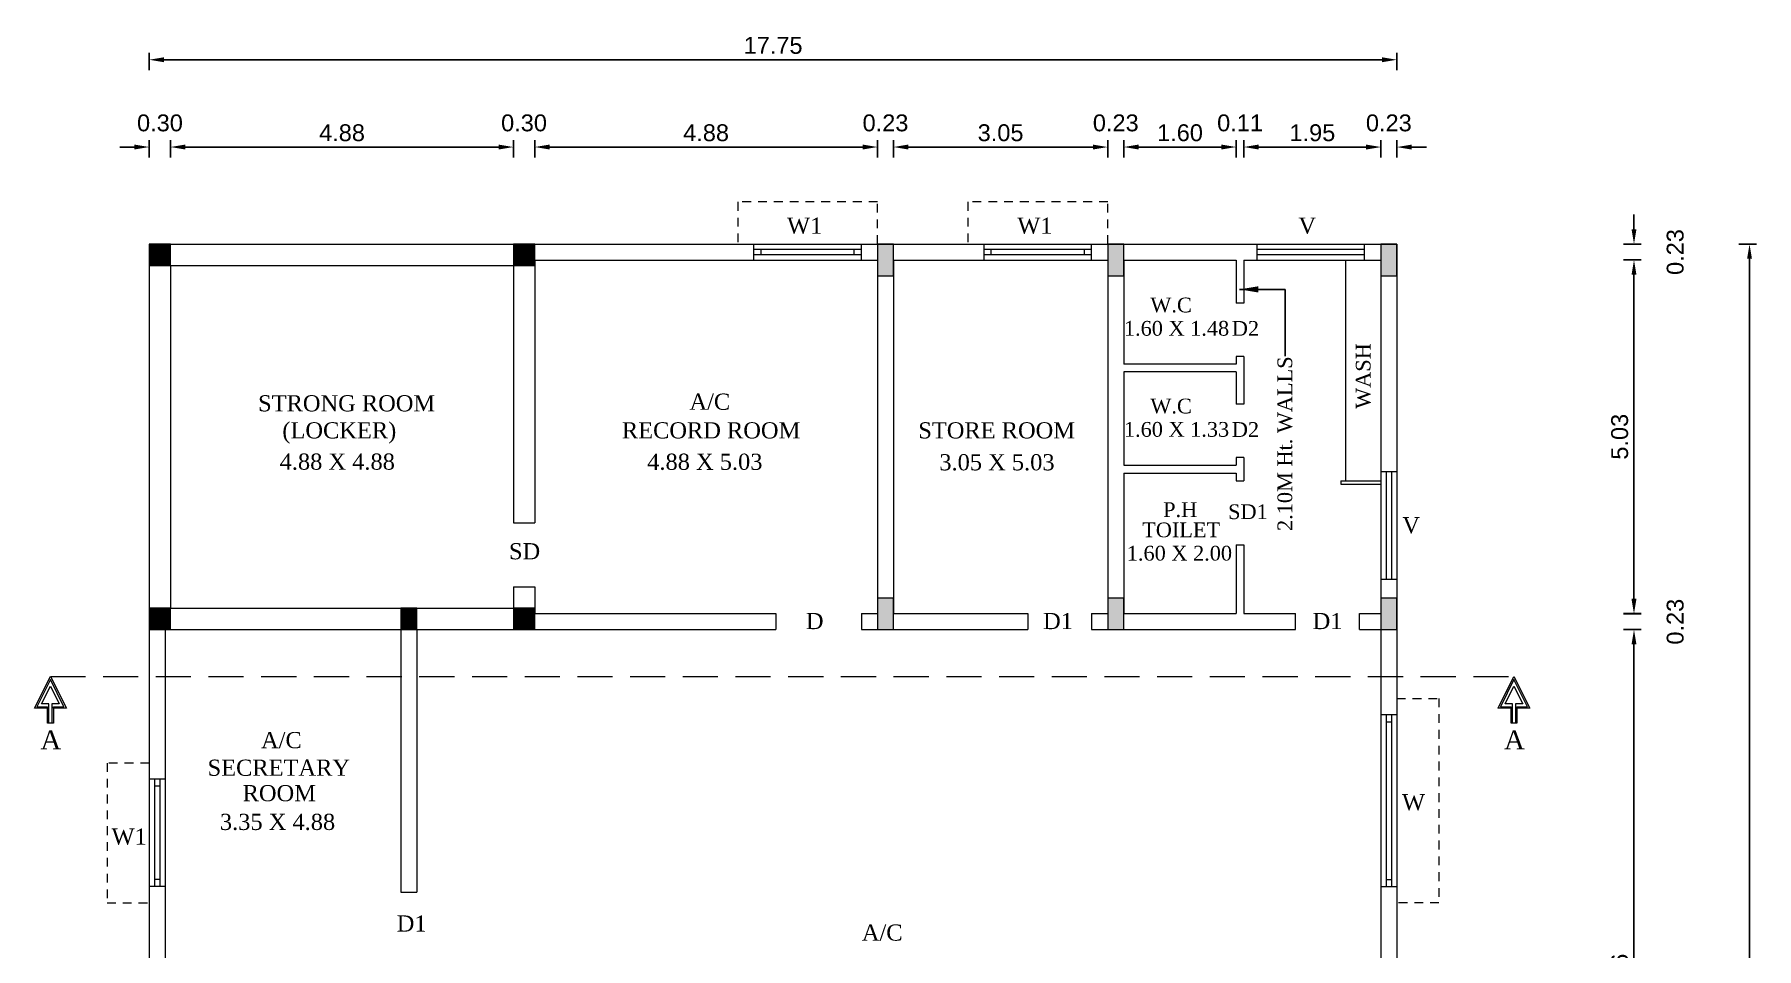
# Model space of a CAD drawing. Header units: metres. Extents: x -296 to -169, y -1394 to -1313.
# Drawn here: x -219.8 to -195.29, y -1349.7 to -1336.69 of the extents above; entities that cross this region are included whole.
import ezdxf

# ---------------------------------------------------------------- set-up
doc = ezdxf.new("R2010")
doc.units = ezdxf.units.M
doc.header["$MEASUREMENT"] = 0
doc.header["$PDMODE"] = 2
doc.linetypes.add('DASHED', pattern=[0.75, 0.5, -0.25])
doc.linetypes.add('HIDDEN2', pattern=[0.1875, 0.125, -0.0625])
doc.styles.add('Arial', font='times.ttf', dxfattribs={"height": 9})
doc.styles.add('Arial-Bold', font='times.ttf')
doc.styles.add('CORPORATION', font='arial.ttf')
doc.styles.add('STYLE1', font='tahoma.ttf', dxfattribs={"height": 0.23})
doc.dimstyles.new('BLG DIM-1', dxfattribs={"dimtxt": 0.23, "dimasz": 0.23, "dimexe": 0.1, "dimexo": 0.15, "dimgap": 0.08, "dimtad": 1, "dimzin": 0, "dimdsep": 46, "dimtxsty": 'Arial', "dimcen": 0.09, "dimclrd": 8, "dimclre": 8, "dimclrt": 7, "dimadec": 0, "dimazin": 0, "dimtfac": 1, "dimtofl": 0, "dimtmove": 2, "dimatfit": 3, "dimfxl": 0, "dimtolj": 1, "dimtzin": 0, "dimarcsym": 0})
doc.dimstyles.new('STY', dxfattribs={"dimscale": 0.9, "dimtxt": 0.23, "dimasz": 0.18, "dimexe": 0.15, "dimexo": 0.6, "dimgap": 0.1, "dimtad": 1, "dimtih": 1, "dimtoh": 1, "dimzin": 0, "dimdsep": 46, "dimtxsty": 'STYLE1', "dimblk": 'CLOSEDBLANK', "dimcen": 0.09375, "dimdle": 0.1, "dimse1": 1, "dimse2": 1, "dimadec": 0, "dimazin": 0, "dimtfac": 1, "dimtmove": 2, "dimatfit": 2, "dimfxl": 0, "dimtolj": 1, "dimtzin": 0, "dimarcsym": 0})

# ---------------------------------------------------------------- blocks, each defined once
blk = doc.blocks.new('*D28')
at = {"color": 7, "lineweight": -2}
for p, q in [((-218.379, -1338.297), (-218.589, -1338.297)), ((-218.169, -1338.447), (-218.169, -1338.197)), ((-217.864, -1338.447), (-217.864, -1338.197)), ((-217.654, -1338.297), (-217.444, -1338.297))]:
    blk.add_line(p, q, dxfattribs=at)
at = {"color": 7, "lineweight": -3}
for points in [[(-218.379, -1338.262), (-218.379, -1338.332), (-218.169, -1338.297)], [(-217.654, -1338.262), (-217.654, -1338.332), (-217.864, -1338.297)]]:
    blk.add_solid(points, dxfattribs=at)
at = {"layer": 'Defpoints', "color": 0, "lineweight": -3}
for p in [(-218.169, -1338.297), (-218.169, -1339.983), (-217.864, -1339.983)]:
    blk.add_point(p, dxfattribs=at)
at = {"color": 7, "lineweight": 18, "insert": (-218.016, -1337.955), "char_height": 0.24, "attachment_point": 5, "style": 'CORPORATION'}
blk.add_mtext('\\A1;0.30', dxfattribs=at)
blk = doc.blocks.new('*D29')
at = {"color": 7, "lineweight": -2}
for p, q in [((-217.864, -1338.447), (-217.864, -1338.197)), ((-217.654, -1338.297), (-213.197, -1338.297)), ((-212.987, -1338.447), (-212.987, -1338.197))]:
    blk.add_line(p, q, dxfattribs=at)
at = {"color": 7, "lineweight": -3}
for points in [[(-217.654, -1338.262), (-217.654, -1338.332), (-217.864, -1338.297)], [(-213.197, -1338.262), (-213.197, -1338.332), (-212.987, -1338.297)]]:
    blk.add_solid(points, dxfattribs=at)
at = {"layer": 'Defpoints', "color": 0, "lineweight": -3}
for p in [(-212.987, -1338.297), (-217.864, -1339.983), (-212.987, -1339.983)]:
    blk.add_point(p, dxfattribs=at)
at = {"color": 7, "lineweight": 18, "insert": (-215.425, -1338.095), "char_height": 0.24, "attachment_point": 5, "style": 'CORPORATION'}
blk.add_mtext('\\A1;4.88', dxfattribs=at)
blk = doc.blocks.new('*D30')
at = {"color": 7, "lineweight": -2}
for p, q in [((-213.197, -1338.297), (-213.407, -1338.297)), ((-212.987, -1338.447), (-212.987, -1338.197)), ((-212.682, -1338.447), (-212.682, -1338.197)), ((-212.472, -1338.297), (-212.262, -1338.297))]:
    blk.add_line(p, q, dxfattribs=at)
at = {"color": 7, "lineweight": -3}
for points in [[(-213.197, -1338.262), (-213.197, -1338.332), (-212.987, -1338.297)], [(-212.472, -1338.262), (-212.472, -1338.332), (-212.682, -1338.297)]]:
    blk.add_solid(points, dxfattribs=at)
at = {"layer": 'Defpoints', "color": 0, "lineweight": -3}
for p in [(-212.682, -1338.297), (-212.987, -1339.983), (-212.682, -1339.983)]:
    blk.add_point(p, dxfattribs=at)
at = {"color": 7, "lineweight": 18, "insert": (-212.835, -1337.955), "char_height": 0.24, "attachment_point": 5, "style": 'CORPORATION'}
blk.add_mtext('\\A1;0.30', dxfattribs=at)
blk = doc.blocks.new('*D31')
at = {"color": 7, "lineweight": -2}
for p, q in [((-212.682, -1338.447), (-212.682, -1338.197)), ((-212.472, -1338.297), (-208.015, -1338.297)), ((-207.805, -1338.447), (-207.805, -1338.197))]:
    blk.add_line(p, q, dxfattribs=at)
at = {"color": 7, "lineweight": -3}
for points in [[(-212.472, -1338.262), (-212.472, -1338.332), (-212.682, -1338.297)], [(-208.015, -1338.262), (-208.015, -1338.332), (-207.805, -1338.297)]]:
    blk.add_solid(points, dxfattribs=at)
at = {"layer": 'Defpoints', "color": 0, "lineweight": -3}
for p in [(-207.805, -1338.297), (-212.682, -1339.983), (-207.805, -1340.128)]:
    blk.add_point(p, dxfattribs=at)
at = {"color": 7, "lineweight": 18, "insert": (-210.244, -1338.095), "char_height": 0.24, "attachment_point": 5, "style": 'CORPORATION'}
blk.add_mtext('\\A1;4.88', dxfattribs=at)
blk = doc.blocks.new('*D32')
at = {"color": 7, "lineweight": -2}
for p, q in [((-208.015, -1338.297), (-208.225, -1338.297)), ((-207.805, -1338.447), (-207.805, -1338.197)), ((-207.577, -1338.447), (-207.577, -1338.197)), ((-207.367, -1338.297), (-207.157, -1338.297))]:
    blk.add_line(p, q, dxfattribs=at)
at = {"color": 7, "lineweight": -3}
for points in [[(-208.015, -1338.262), (-208.015, -1338.332), (-207.805, -1338.297)], [(-207.367, -1338.262), (-207.367, -1338.332), (-207.577, -1338.297)]]:
    blk.add_solid(points, dxfattribs=at)
at = {"layer": 'Defpoints', "color": 0, "lineweight": -3}
for p in [(-207.577, -1338.297), (-207.805, -1340.128), (-207.577, -1340.128)]:
    blk.add_point(p, dxfattribs=at)
at = {"color": 7, "lineweight": 18, "insert": (-207.691, -1337.955), "char_height": 0.24, "attachment_point": 5, "style": 'CORPORATION'}
blk.add_mtext('\\A1;0.23', dxfattribs=at)
blk = doc.blocks.new('*D33')
at = {"color": 7, "lineweight": -2}
for p, q in [((-207.577, -1338.447), (-207.577, -1338.197)), ((-207.367, -1338.297), (-204.739, -1338.297)), ((-204.529, -1338.447), (-204.529, -1338.197))]:
    blk.add_line(p, q, dxfattribs=at)
at = {"color": 7, "lineweight": -3}
for points in [[(-207.367, -1338.262), (-207.367, -1338.332), (-207.577, -1338.297)], [(-204.739, -1338.262), (-204.739, -1338.332), (-204.529, -1338.297)]]:
    blk.add_solid(points, dxfattribs=at)
at = {"layer": 'Defpoints', "color": 0, "lineweight": -3}
for p in [(-204.529, -1338.297), (-207.577, -1340.128), (-204.529, -1340.128)]:
    blk.add_point(p, dxfattribs=at)
at = {"color": 7, "lineweight": 18, "insert": (-206.053, -1338.095), "char_height": 0.24, "attachment_point": 5, "style": 'CORPORATION'}
blk.add_mtext('\\A1;3.05', dxfattribs=at)
blk = doc.blocks.new('*D34')
at = {"color": 7, "lineweight": -2}
for p, q in [((-204.739, -1338.297), (-204.949, -1338.297)), ((-204.529, -1338.447), (-204.529, -1338.197)), ((-204.3, -1338.447), (-204.3, -1338.197)), ((-204.09, -1338.297), (-203.88, -1338.297))]:
    blk.add_line(p, q, dxfattribs=at)
at = {"color": 7, "lineweight": -3}
for points in [[(-204.739, -1338.262), (-204.739, -1338.332), (-204.529, -1338.297)], [(-204.09, -1338.262), (-204.09, -1338.332), (-204.3, -1338.297)]]:
    blk.add_solid(points, dxfattribs=at)
at = {"layer": 'Defpoints', "color": 0, "lineweight": -3}
for p in [(-204.3, -1338.297), (-204.529, -1339.907), (-204.3, -1339.907)]:
    blk.add_point(p, dxfattribs=at)
at = {"color": 7, "lineweight": 18, "insert": (-204.414, -1337.955), "char_height": 0.24, "attachment_point": 5, "style": 'CORPORATION'}
blk.add_mtext('\\A1;0.23', dxfattribs=at)
blk = doc.blocks.new('*D35')
at = {"color": 7, "lineweight": -2}
for p, q in [((-204.3, -1338.447), (-204.3, -1338.197)), ((-204.09, -1338.297), (-202.91, -1338.297)), ((-202.7, -1338.447), (-202.7, -1338.197))]:
    blk.add_line(p, q, dxfattribs=at)
at = {"color": 7, "lineweight": -3}
for points in [[(-204.09, -1338.262), (-204.09, -1338.332), (-204.3, -1338.297)], [(-202.91, -1338.262), (-202.91, -1338.332), (-202.7, -1338.297)]]:
    blk.add_solid(points, dxfattribs=at)
at = {"layer": 'Defpoints', "color": 0, "lineweight": -3}
for p in [(-202.7, -1338.297), (-204.3, -1339.907), (-202.7, -1339.907)]:
    blk.add_point(p, dxfattribs=at)
at = {"color": 7, "lineweight": 18, "insert": (-203.5, -1338.095), "char_height": 0.24, "attachment_point": 5, "style": 'CORPORATION'}
blk.add_mtext('\\A1;1.60', dxfattribs=at)
blk = doc.blocks.new('*D36')
at = {"color": 7, "lineweight": -2}
for p, q in [((-202.91, -1338.297), (-203.12, -1338.297)), ((-202.7, -1338.447), (-202.7, -1338.197)), ((-202.59, -1338.447), (-202.59, -1338.197)), ((-202.38, -1338.297), (-202.17, -1338.297))]:
    blk.add_line(p, q, dxfattribs=at)
at = {"color": 7, "lineweight": -3}
for points in [[(-202.91, -1338.262), (-202.91, -1338.332), (-202.7, -1338.297)], [(-202.38, -1338.262), (-202.38, -1338.332), (-202.59, -1338.297)]]:
    blk.add_solid(points, dxfattribs=at)
at = {"layer": 'Defpoints', "color": 0, "lineweight": -3}
for p in [(-202.59, -1338.297), (-202.7, -1339.907), (-202.59, -1339.907)]:
    blk.add_point(p, dxfattribs=at)
at = {"color": 7, "lineweight": 18, "insert": (-202.645, -1337.955), "char_height": 0.24, "attachment_point": 5, "style": 'CORPORATION'}
blk.add_mtext('\\A1;0.11', dxfattribs=at)
blk = doc.blocks.new('*D37')
at = {"color": 7, "lineweight": -2}
for p, q in [((-202.59, -1338.447), (-202.59, -1338.197)), ((-202.38, -1338.297), (-200.853, -1338.297)), ((-200.643, -1338.447), (-200.643, -1338.197))]:
    blk.add_line(p, q, dxfattribs=at)
at = {"color": 7, "lineweight": -3}
for points in [[(-202.38, -1338.262), (-202.38, -1338.332), (-202.59, -1338.297)], [(-200.853, -1338.262), (-200.853, -1338.332), (-200.643, -1338.297)]]:
    blk.add_solid(points, dxfattribs=at)
at = {"layer": 'Defpoints', "color": 0, "lineweight": -3}
for p in [(-200.643, -1338.297), (-202.59, -1339.907), (-200.643, -1339.903)]:
    blk.add_point(p, dxfattribs=at)
at = {"color": 7, "lineweight": 18, "insert": (-201.616, -1338.095), "char_height": 0.24, "attachment_point": 5, "style": 'CORPORATION'}
blk.add_mtext('\\A1;1.95', dxfattribs=at)
blk = doc.blocks.new('*D38')
at = {"color": 7, "lineweight": -2}
for p, q in [((-200.853, -1338.298), (-201.063, -1338.298)), ((-200.643, -1338.448), (-200.643, -1338.198)), ((-200.414, -1338.448), (-200.414, -1338.198)), ((-200.204, -1338.298), (-199.994, -1338.298))]:
    blk.add_line(p, q, dxfattribs=at)
at = {"color": 7, "lineweight": -3}
for points in [[(-200.853, -1338.263), (-200.853, -1338.333), (-200.643, -1338.298)], [(-200.204, -1338.263), (-200.204, -1338.333), (-200.414, -1338.298)]]:
    blk.add_solid(points, dxfattribs=at)
at = {"layer": 'Defpoints', "color": 0, "lineweight": -3}
for p in [(-200.414, -1338.298), (-200.643, -1339.678), (-200.414, -1339.678)]:
    blk.add_point(p, dxfattribs=at)
at = {"color": 7, "lineweight": 18, "insert": (-200.528, -1337.955), "char_height": 0.24, "attachment_point": 5, "style": 'CORPORATION'}
blk.add_mtext('\\A1;0.23', dxfattribs=at)
blk = doc.blocks.new('*D39')
at = {"color": 7, "lineweight": -2}
for p, q in [((-218.169, -1337.205), (-218.169, -1336.955)), ((-200.624, -1337.055), (-217.959, -1337.055)), ((-200.414, -1337.205), (-200.414, -1336.955))]:
    blk.add_line(p, q, dxfattribs=at)
at = {"color": 7, "lineweight": -3}
for points in [[(-217.959, -1337.02), (-217.959, -1337.09), (-218.169, -1337.055)], [(-200.624, -1337.02), (-200.624, -1337.09), (-200.414, -1337.055)]]:
    blk.add_solid(points, dxfattribs=at)
at = {"layer": 'Defpoints', "color": 0, "lineweight": -3}
for p in [(-218.169, -1337.055), (-218.169, -1339.678), (-200.414, -1339.678)]:
    blk.add_point(p, dxfattribs=at)
at = {"color": 7, "lineweight": 18, "insert": (-209.291, -1336.852), "char_height": 0.24, "attachment_point": 5, "style": 'CORPORATION'}
blk.add_mtext('\\A1;17.75', dxfattribs=at)
blk = doc.blocks.new('*D21')
at = {"color": 7, "lineweight": -2}
for p, q in [((-197.039, -1339.468), (-197.039, -1339.258)), ((-197.189, -1339.678), (-196.939, -1339.678)), ((-197.189, -1339.903), (-196.939, -1339.903)), ((-197.039, -1340.113), (-197.039, -1340.323))]:
    blk.add_line(p, q, dxfattribs=at)
at = {"color": 7, "lineweight": -3}
for points in [[(-197.074, -1339.468), (-197.004, -1339.468), (-197.039, -1339.678)], [(-197.074, -1340.113), (-197.004, -1340.113), (-197.039, -1339.903)]]:
    blk.add_solid(points, dxfattribs=at)
at = {"layer": 'Defpoints', "color": 0, "lineweight": -3}
for p in [(-200.643, -1339.678), (-197.039, -1339.678), (-200.643, -1339.903)]:
    blk.add_point(p, dxfattribs=at)
at = {"color": 7, "lineweight": 18, "insert": (-196.452, -1339.791), "char_height": 0.24, "attachment_point": 5, "rotation": 90, "style": 'CORPORATION'}
blk.add_mtext('\\A1;0.23', dxfattribs=at)
blk = doc.blocks.new('*D40')
at = {"color": 7, "lineweight": -2}
for p, q in [((-197.189, -1339.903), (-196.939, -1339.903)), ((-197.039, -1340.113), (-197.039, -1344.726)), ((-197.189, -1344.936), (-196.939, -1344.936))]:
    blk.add_line(p, q, dxfattribs=at)
at = {"color": 7, "lineweight": -3}
for points in [[(-197.074, -1340.113), (-197.004, -1340.113), (-197.039, -1339.903)], [(-197.074, -1344.726), (-197.004, -1344.726), (-197.039, -1344.936)]]:
    blk.add_solid(points, dxfattribs=at)
at = {"layer": 'Defpoints', "color": 0, "lineweight": -3}
for p in [(-200.643, -1339.903), (-200.643, -1344.936), (-197.039, -1344.936)]:
    blk.add_point(p, dxfattribs=at)
at = {"color": 7, "lineweight": 18, "insert": (-197.242, -1342.42), "char_height": 0.24, "attachment_point": 5, "rotation": 90, "style": 'CORPORATION'}
blk.add_mtext('\\A1;5.03', dxfattribs=at)
blk = doc.blocks.new('*D41')
at = {"color": 7, "lineweight": -2}
for p, q in [((-197.039, -1344.73), (-197.039, -1344.52)), ((-197.189, -1344.94), (-196.939, -1344.94)), ((-197.189, -1345.165), (-196.939, -1345.165)), ((-197.039, -1345.375), (-197.039, -1345.585))]:
    blk.add_line(p, q, dxfattribs=at)
at = {"color": 7, "lineweight": -3}
for points in [[(-197.074, -1344.73), (-197.004, -1344.73), (-197.039, -1344.94)], [(-197.074, -1345.375), (-197.004, -1345.375), (-197.039, -1345.165)]]:
    blk.add_solid(points, dxfattribs=at)
at = {"layer": 'Defpoints', "color": 0, "lineweight": -3}
for p in [(-200.643, -1344.94), (-200.643, -1345.165), (-197.039, -1345.165)]:
    blk.add_point(p, dxfattribs=at)
at = {"color": 7, "lineweight": 18, "insert": (-196.452, -1345.052), "char_height": 0.24, "attachment_point": 5, "rotation": 90, "style": 'CORPORATION'}
blk.add_mtext('\\A1;0.23', dxfattribs=at)
blk = doc.blocks.new('*D42')
at = {"color": 7, "lineweight": -2}
for p, q in [((-197.189, -1345.165), (-196.939, -1345.165)), ((-197.039, -1345.375), (-197.039, -1355.017)), ((-197.189, -1355.227), (-196.939, -1355.227))]:
    blk.add_line(p, q, dxfattribs=at)
at = {"color": 7, "lineweight": -3}
for points in [[(-197.074, -1345.375), (-197.004, -1345.375), (-197.039, -1345.165)], [(-197.074, -1355.017), (-197.004, -1355.017), (-197.039, -1355.227)]]:
    blk.add_solid(points, dxfattribs=at)
at = {"layer": 'Defpoints', "color": 0, "lineweight": -3}
for p in [(-200.643, -1345.165), (-200.643, -1355.227), (-197.039, -1355.227)]:
    blk.add_point(p, dxfattribs=at)
at = {"color": 7, "lineweight": 18, "insert": (-197.242, -1350.196), "char_height": 0.24, "attachment_point": 5, "rotation": 90, "style": 'CORPORATION'}
blk.add_mtext('\\A1;10.06', dxfattribs=at)
blk = doc.blocks.new('*D50')
at = {"color": 7, "lineweight": -2}
for p, q in [((-195.545, -1339.678), (-195.295, -1339.678)), ((-195.395, -1361.566), (-195.395, -1339.888)), ((-195.545, -1361.776), (-195.295, -1361.776))]:
    blk.add_line(p, q, dxfattribs=at)
at = {"color": 7, "lineweight": -3}
for points in [[(-195.43, -1339.888), (-195.36, -1339.888), (-195.395, -1339.678)], [(-195.43, -1361.566), (-195.36, -1361.566), (-195.395, -1361.776)]]:
    blk.add_solid(points, dxfattribs=at)
at = {"layer": 'Defpoints', "color": 0, "lineweight": -3}
for p in [(-200.643, -1339.678), (-195.395, -1339.678), (-200.643, -1361.776)]:
    blk.add_point(p, dxfattribs=at)
at = {"color": 7, "lineweight": 18, "insert": (-195.597, -1350.727), "char_height": 0.24, "attachment_point": 5, "rotation": 90, "style": 'CORPORATION'}
blk.add_mtext('\\A1;22.10', dxfattribs=at)
blk = doc.blocks.new('_ClosedBlank')
at = {"color": 0, "linetype": 'ByBlock', "lineweight": -2}
for p, q in [((-1, 0.167), (0, 0)), ((-1, 0.167), (-1, -0.167)), ((0, 0), (-1, -0.167))]:
    blk.add_line(p, q, dxfattribs=at)

msp = doc.modelspace()

# ---------------------------------------------------------------- hatches: boundary and pattern name
at = {"linetype": 'ByBlock', "lineweight": 18}
h = msp.add_hatch(color=256, dxfattribs=at)
h.dxf.hatch_style = 1
h.paths.add_polyline_path([(-217.864, -1339.983), (-217.864, -1339.678), (-218.169, -1339.678), (-218.169, -1339.983)])
h = msp.add_hatch(color=256, dxfattribs=at)
h.dxf.hatch_style = 1
h.paths.add_polyline_path([(-212.682, -1339.983), (-212.682, -1339.678), (-212.987, -1339.678), (-212.987, -1339.983)])
h = msp.add_hatch(color=256, dxfattribs=at)
h.dxf.hatch_style = 1
h.paths.add_polyline_path([(-207.577, -1339.678), (-207.805, -1339.678), (-207.805, -1340.128), (-207.577, -1340.128)])
h = msp.add_hatch(color=256, dxfattribs=at)
h.dxf.hatch_style = 1
h.paths.add_polyline_path([(-204.3, -1339.678), (-204.529, -1339.678), (-204.529, -1340.128), (-204.3, -1340.128)])
h = msp.add_hatch(color=256, dxfattribs=at)
h.dxf.hatch_style = 1
h.paths.add_polyline_path([(-200.414, -1339.678), (-200.643, -1339.678), (-200.643, -1340.128), (-200.414, -1340.128)])
h = msp.add_hatch(color=256, dxfattribs=at)
h.dxf.hatch_style = 1
h.paths.add_polyline_path([(-217.864, -1344.86), (-218.169, -1344.86), (-218.169, -1345.165), (-217.864, -1345.165)])
h = msp.add_hatch(color=256, dxfattribs=at)
h.dxf.hatch_style = 1
h.paths.add_polyline_path([(-214.587, -1344.86), (-214.587, -1345.165), (-214.359, -1345.165), (-214.359, -1344.86)])
h = msp.add_hatch(color=256, dxfattribs=at)
h.dxf.hatch_style = 1
h.paths.add_polyline_path([(-212.682, -1344.86), (-212.987, -1344.86), (-212.987, -1345.165), (-212.682, -1345.165)])
h = msp.add_hatch(color=256, dxfattribs=at)
h.dxf.hatch_style = 1
h.paths.add_polyline_path([(-207.577, -1344.715), (-207.805, -1344.715), (-207.805, -1345.165), (-207.577, -1345.165)])
h = msp.add_hatch(color=256, dxfattribs=at)
h.dxf.hatch_style = 1
h.paths.add_polyline_path([(-204.3, -1344.715), (-204.529, -1344.715), (-204.529, -1345.165), (-204.3, -1345.165)])
h = msp.add_hatch(color=256, dxfattribs=at)
h.dxf.hatch_style = 1
h.paths.add_polyline_path([(-200.414, -1344.715), (-200.643, -1344.715), (-200.643, -1345.165), (-200.414, -1345.165)])

# ---------------------------------------------------------------- linework, layer by layer
for p, q in [((-209.563, -1339.907), (-209.563, -1339.678)), ((-209.462, -1339.831), (-209.462, -1339.754)), ((-208.136, -1339.831), (-208.136, -1339.754)), ((-208.034, -1339.907), (-208.034, -1339.678)), ((-206.287, -1339.907), (-206.287, -1339.678)), ((-206.185, -1339.831), (-206.185, -1339.754)), ((-204.859, -1339.831), (-204.859, -1339.754)), ((-204.757, -1339.907), (-204.757, -1339.678)), ((-202.404, -1339.907), (-202.404, -1339.678)), ((-200.875, -1339.907), (-200.875, -1339.678)), ((-202.59, -1340.517), (-202.7, -1340.517)), ((-202.59, -1341.277), (-202.7, -1341.277)), ((-202.7, -1341.387), (-204.3, -1341.387)), ((-202.7, -1341.497), (-204.3, -1341.497)), ((-202.59, -1341.956), (-202.7, -1341.956)), ((-202.59, -1342.716), (-202.7, -1342.716)), ((-200.414, -1342.921), (-200.643, -1342.921)), ((-201.212, -1343.046), (-200.643, -1343.046)), ((-201.212, -1343.046), (-201.212, -1343.096)), ((-201.212, -1343.096), (-200.643, -1343.096)), ((-200.414, -1344.45), (-200.643, -1344.45)), ((-201.857, -1345.165), (-201.857, -1344.936)), ((-200.947, -1345.165), (-200.947, -1344.936)), ((-219.801, -1346.284), (-219.575, -1345.833)), ((-219.575, -1345.833), (-219.348, -1346.285)), ((-198.973, -1346.284), (-198.748, -1345.833)), ((-198.748, -1345.833), (-198.52, -1346.285)), ((-219.617, -1346.285), (-219.802, -1346.285)), ((-219.617, -1346.496), (-219.617, -1346.285)), ((-219.348, -1346.285), (-219.533, -1346.285)), ((-219.533, -1346.285), (-219.533, -1346.496)), ((-200.643, -1346.373), (-200.414, -1346.373)), ((-198.789, -1346.285), (-198.975, -1346.285)), ((-198.789, -1346.496), (-198.789, -1346.285)), ((-198.52, -1346.285), (-198.706, -1346.285)), ((-198.706, -1346.285), (-198.706, -1346.496)), ((-219.533, -1346.496), (-219.617, -1346.496)), ((-200.566, -1346.475), (-200.49, -1346.475)), ((-198.706, -1346.496), (-198.789, -1346.496)), ((-217.94, -1347.293), (-218.169, -1347.293)), ((-218.016, -1347.395), (-218.092, -1347.395)), ((-217.94, -1348.822), (-218.169, -1348.822)), ((-218.016, -1348.721), (-218.092, -1348.721)), ((-200.643, -1348.822), (-200.414, -1348.822)), ((-200.566, -1348.721), (-200.49, -1348.721))]:
    msp.add_line(p, q, dxfattribs=at)
at = {"linetype": 'ByBlock', "lineweight": 18, "ltscale": 3}
for p, q in [((-208.034, -1339.754), (-209.563, -1339.754)), ((-204.757, -1339.754), (-206.287, -1339.754)), ((-200.875, -1339.754), (-202.404, -1339.754)), ((-208.034, -1339.831), (-209.563, -1339.831)), ((-204.757, -1339.831), (-206.287, -1339.831)), ((-200.875, -1339.831), (-202.404, -1339.831)), ((-200.566, -1342.921), (-200.566, -1344.45)), ((-200.49, -1342.921), (-200.49, -1344.45)), ((-200.566, -1346.373), (-200.566, -1348.822)), ((-200.49, -1346.373), (-200.49, -1348.822)), ((-218.092, -1347.293), (-218.092, -1348.822)), ((-218.016, -1347.293), (-218.016, -1348.822))]:
    msp.add_line(p, q, dxfattribs=at)
at = {"linetype": 'DASHED', "lineweight": 18}
msp.add_line((-219.575, -1345.833), (-198.748, -1345.833), dxfattribs=at)
at = {"linetype": 'HIDDEN2', "lineweight": 18}
for points in [[(-207.804, -1339.678), (-207.804, -1339.078), (-209.793, -1339.078), (-209.793, -1339.678)], [(-204.527, -1339.678), (-204.527, -1339.078), (-206.517, -1339.078), (-206.517, -1339.678)], [(-200.414, -1346.143), (-199.814, -1346.143), (-199.814, -1349.052), (-200.414, -1349.052)], [(-218.169, -1347.063), (-218.769, -1347.063), (-218.769, -1349.052), (-218.169, -1349.052)]]:
    msp.add_lwpolyline(points, dxfattribs=at)
at = {"linetype": 'ByBlock', "lineweight": 18}
for points in [[(-218.169, -1339.678), (-218.169, -1361.776)], [(-218.169, -1339.678), (-200.414, -1339.678)], [(-217.864, -1339.983), (-217.864, -1339.678), (-218.169, -1339.678), (-218.169, -1339.983), (-217.864, -1339.983)], [(-212.682, -1339.983), (-212.682, -1339.678), (-212.987, -1339.678), (-212.987, -1339.983), (-212.682, -1339.983)], [(-207.577, -1339.678), (-207.805, -1339.678), (-207.805, -1340.128), (-207.577, -1340.128), (-207.577, -1339.678)], [(-204.3, -1339.678), (-204.529, -1339.678), (-204.529, -1340.128), (-204.3, -1340.128), (-204.3, -1339.678)], [(-200.414, -1339.678), (-200.643, -1339.678), (-200.643, -1340.128), (-200.414, -1340.128), (-200.414, -1339.678)], [(-200.414, -1339.678), (-200.414, -1355.452)], [(-217.864, -1339.983), (-217.864, -1344.86)], [(-217.864, -1339.983), (-212.987, -1339.983)], [(-212.987, -1339.983), (-212.987, -1343.645)], [(-212.682, -1339.907), (-212.682, -1343.645)], [(-212.682, -1339.907), (-207.805, -1339.907)], [(-207.805, -1339.907), (-207.805, -1344.936)], [(-207.577, -1339.907), (-207.577, -1344.936)], [(-207.577, -1339.907), (-204.529, -1339.907)], [(-204.529, -1339.907), (-204.529, -1344.936)], [(-204.3, -1339.907), (-204.3, -1341.387)], [(-204.3, -1339.907), (-202.7, -1339.907)], [(-202.7, -1339.907), (-202.7, -1340.517)], [(-202.59, -1339.907), (-202.59, -1340.517)], [(-202.59, -1339.907), (-200.643, -1339.907)], [(-201.143, -1339.907), (-201.143, -1343.046)], [(-200.643, -1339.907), (-200.643, -1344.936)], [(-202.7, -1341.277), (-202.7, -1341.387)], [(-202.59, -1341.277), (-202.59, -1341.956)], [(-204.3, -1341.497), (-204.3, -1342.826)], [(-202.7, -1341.497), (-202.7, -1341.956)], [(-202.7, -1342.716), (-202.7, -1342.826)], [(-202.59, -1342.716), (-202.59, -1343.046)], [(-204.3, -1342.826), (-202.7, -1342.826)], [(-204.3, -1342.936), (-204.3, -1344.936)], [(-204.3, -1342.936), (-202.7, -1342.936)], [(-202.7, -1342.936), (-202.7, -1343.046)], [(-202.7, -1343.046), (-202.59, -1343.046)], [(-212.987, -1343.645), (-212.682, -1343.645)], [(-202.7, -1343.956), (-202.7, -1344.936)], [(-202.7, -1343.956), (-202.59, -1343.956)], [(-202.59, -1343.956), (-202.59, -1344.936)], [(-212.987, -1344.555), (-212.987, -1344.86)], [(-212.987, -1344.555), (-212.682, -1344.555)], [(-212.682, -1344.555), (-212.682, -1344.936)], [(-217.864, -1345.165), (-217.864, -1344.86), (-218.169, -1344.86), (-218.169, -1345.165), (-217.864, -1345.165)], [(-217.864, -1344.86), (-212.987, -1344.86)], [(-214.359, -1344.86), (-214.587, -1344.86), (-214.587, -1345.165), (-214.359, -1345.165), (-214.359, -1344.86)], [(-212.682, -1345.165), (-212.682, -1344.86), (-212.987, -1344.86), (-212.987, -1345.165), (-212.682, -1345.165)], [(-212.682, -1344.936), (-209.253, -1344.936)], [(-209.253, -1344.936), (-209.253, -1345.165)], [(-208.034, -1344.936), (-208.034, -1345.165)], [(-208.034, -1344.936), (-207.805, -1344.936)], [(-207.577, -1344.715), (-207.805, -1344.715), (-207.805, -1345.165), (-207.577, -1345.165), (-207.577, -1344.715)], [(-207.577, -1344.936), (-205.667, -1344.936)], [(-205.667, -1344.936), (-205.667, -1345.165)], [(-204.757, -1344.936), (-204.757, -1345.165)], [(-204.757, -1344.936), (-204.529, -1344.936)], [(-204.3, -1344.715), (-204.529, -1344.715), (-204.529, -1345.165), (-204.3, -1345.165), (-204.3, -1344.715)], [(-204.3, -1344.936), (-202.7, -1344.936)], [(-202.59, -1344.936), (-201.857, -1344.936)], [(-200.947, -1344.936), (-200.643, -1344.936)], [(-200.414, -1344.715), (-200.643, -1344.715), (-200.643, -1345.165), (-200.414, -1345.165), (-200.414, -1344.715)], [(-217.94, -1345.165), (-217.94, -1350.041)], [(-217.94, -1345.165), (-214.587, -1345.165)], [(-214.587, -1345.165), (-214.587, -1348.903)], [(-214.359, -1345.165), (-214.359, -1348.903)], [(-214.359, -1345.165), (-209.253, -1345.165)], [(-208.034, -1345.165), (-205.667, -1345.165)], [(-204.757, -1345.165), (-201.857, -1345.165)], [(-200.947, -1345.165), (-200.643, -1345.165)], [(-200.643, -1345.165), (-200.643, -1355.223)], [(-219.575, -1345.877), (-219.768, -1346.264), (-219.617, -1346.264), (-219.617, -1346.284)], [(-219.533, -1346.285), (-219.533, -1346.264), (-219.382, -1346.264), (-219.575, -1345.877)], [(-198.748, -1345.877), (-198.941, -1346.264), (-198.789, -1346.264), (-198.789, -1346.284)], [(-198.706, -1346.285), (-198.706, -1346.264), (-198.554, -1346.264), (-198.748, -1345.877)], [(-219.596, -1346.496), (-219.596, -1346.222), (-219.701, -1346.222), (-219.575, -1345.971), (-219.449, -1346.222), (-219.554, -1346.222), (-219.554, -1346.243), (-219.554, -1346.496)], [(-198.768, -1346.496), (-198.768, -1346.222), (-198.873, -1346.222), (-198.748, -1345.971), (-198.622, -1346.222), (-198.727, -1346.222), (-198.727, -1346.243), (-198.727, -1346.496)], [(-214.587, -1348.903), (-214.359, -1348.903)]]:
    msp.add_lwpolyline(points, dxfattribs=at)

# ---------------------------------------------------------------- texts
at = {"linetype": 'ByBlock', "lineweight": 18, "style": 'Arial-Bold'}
for s, height, p in [('W1', 0.23, (-209.092, -1339.531)), ('W1', 0.23, (-205.815, -1339.531)), ('V', 0.23, (-201.814, -1339.531)), ('W.C', 0.21, (-203.922, -1340.65)), ('1.60 X 1.48', 0.21, (-204.298, -1340.982)), ('D2', 0.21, (-202.762, -1340.983)), ('STRONG ROOM', 0.23, (-216.619, -1342.059)), ('A/C', 0.23, (-210.48, -1342.036)), ('W.C', 0.21, (-203.922, -1342.088)), ('(LOCKER)', 0.23, (-216.274, -1342.444)), ('RECORD ROOM', 0.23, (-211.442, -1342.444)), ('STORE ROOM', 0.23, (-207.224, -1342.444)), ('1.60 X 1.33', 0.21, (-204.298, -1342.42)), ('D2', 0.21, (-202.762, -1342.422)), ('4.88 X 4.88', 0.23, (-216.313, -1342.889)), ('4.88 X 5.03', 0.23, (-211.082, -1342.891)), ('3.05 X 5.03', 0.23, (-206.925, -1342.898)), ('P.H', 0.21, (-203.739, -1343.562)), ('SD1', 0.21, (-202.815, -1343.592)), ('TOILET', 0.21, (-204.038, -1343.85)), ('V', 0.23, (-200.336, -1343.794)), ('SD', 0.23, (-213.049, -1344.164)), ('1.60 X 2.00', 0.21, (-204.257, -1344.182)), ('D', 0.23, (-208.823, -1345.158)), ('D1', 0.23, (-205.448, -1345.158)), ('D1', 0.23, (-201.612, -1345.158)), ('A', 0.27, (-219.716, -1346.868)), ('A/C', 0.23, (-216.577, -1346.852)), ('A', 0.27, (-198.888, -1346.868)), ('SECRETARY', 0.23, (-217.338, -1347.245)), ('ROOM', 0.23, (-216.839, -1347.607)), ('W', 0.23, (-200.341, -1347.736)), ('3.35 X 4.88', 0.23, (-217.163, -1348.016)), ('W1', 0.23, (-218.705, -1348.225)), ('D1', 0.23, (-214.646, -1349.462)), ('A/C', 0.23, (-208.027, -1349.591))]:
    msp.add_text(s, height=height, dxfattribs=at).set_placement(p)
for s, p in [('WASH', (-200.788, -1342.023)), ('2.10M Ht. WALLS', (-201.903, -1343.761))]:
    msp.add_text(s, height=0.21, rotation=90, dxfattribs=at).set_placement(p)

# ---------------------------------------------------------------- dimensions: what is measured, and where the dimension line sits
at = {"color": 3, "lineweight": 18}
for base, p1, p2, picture, middle in [((-218.1686, -1337.0547), (-200.414, -1339.6781), (-218.1686, -1339.6781), '*D39', (-209.2913, -1336.8522)), ((-218.1686, -1338.2973), (-217.8638, -1339.9829), (-218.1686, -1339.9829), '*D28', (-218.0162, -1337.9547)), ((-212.6822, -1338.2973), (-212.987, -1339.9829), (-212.6822, -1339.9829), '*D30', (-212.8346, -1337.9547)), ((-207.577, -1338.297), (-207.805, -1340.128), (-207.577, -1340.128), '*D32', (-207.691, -1337.955)), ((-204.3, -1338.297), (-204.529, -1339.907), (-204.3, -1339.907), '*D34', (-204.414, -1337.955)), ((-202.59, -1338.297), (-202.7, -1339.907), (-202.59, -1339.907), '*D36', (-202.645, -1337.955)), ((-200.414, -1338.298), (-200.643, -1339.678), (-200.414, -1339.678), '*D38', (-200.528, -1337.955)), ((-212.987, -1338.297), (-217.864, -1339.983), (-212.987, -1339.983), '*D29', (-215.425, -1338.095)), ((-207.805, -1338.297), (-212.682, -1339.983), (-207.805, -1340.128), '*D31', (-210.244, -1338.095)), ((-204.529, -1338.297), (-207.577, -1340.128), (-204.529, -1340.128), '*D33', (-206.053, -1338.095)), ((-202.7, -1338.297), (-204.3, -1339.907), (-202.7, -1339.907), '*D35', (-203.5, -1338.095)), ((-200.643, -1338.297), (-202.59, -1339.907), (-200.643, -1339.903), '*D37', (-201.616, -1338.095))]:
    dim = msp.add_linear_dim(base=base, p1=p1, p2=p2, dimstyle='BLG DIM-1', override={"dimtxt": 0.24, "dimasz": 0.21, "dimtxsty": 'CORPORATION', "dimclrd": 7, "dimclre": 7}, dxfattribs=at)
    dim.commit()
    dim.dimension.update_dxf_attribs({"geometry": picture, "text_midpoint": middle})
for base, p1, p2, picture, middle in [((-197.039459941, -1339.678103776), (-200.642561194, -1339.903103776), (-200.642561194, -1339.678103776), '*D21', (-196.451601823, -1339.790603776)), ((-195.395, -1339.678), (-200.643, -1361.776), (-200.643, -1339.678), '*D50', (-195.597, -1350.727)), ((-197.039, -1344.936), (-200.643, -1339.903), (-200.643, -1344.936), '*D40', (-197.242, -1342.42)), ((-197.039459941, -1345.164514749), (-200.642561194, -1344.939514749), (-200.642561194, -1345.164514749), '*D41', (-196.451601823, -1345.052014749)), ((-197.039, -1355.227), (-200.643, -1345.165), (-200.643, -1355.227), '*D42', (-197.242, -1350.196))]:
    dim = msp.add_linear_dim(base=base, p1=p1, p2=p2, angle=90, dimstyle='BLG DIM-1', override={"dimtxt": 0.24, "dimasz": 0.21, "dimtxsty": 'CORPORATION', "dimclrd": 7, "dimclre": 7}, dxfattribs=at)
    dim.commit()
    dim.dimension.update_dxf_attribs({"geometry": picture, "text_midpoint": middle})

# ---------------------------------------------------------------- leaders
at = {"linetype": 'ByBlock', "lineweight": 18}
msp.add_leader([(-202.653, -1340.323), (-202.005, -1340.323), (-202.005, -1341.272)], dimstyle='STY', override={"dimasz": 0.3, "dimgap": 0.1, "dimtad": 0, "dimfxl": 1.5, "dimfxlon": 1, "dimarcsym": 1}, dxfattribs=at)

doc.saveas('drawing.dxf')
